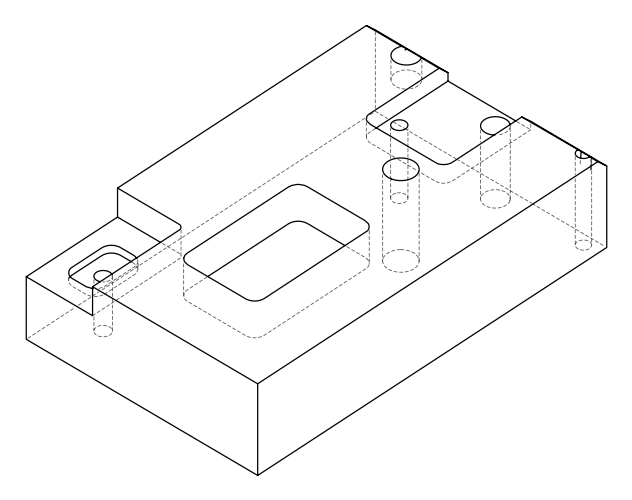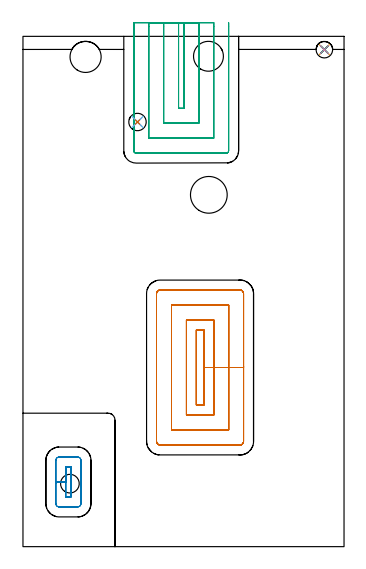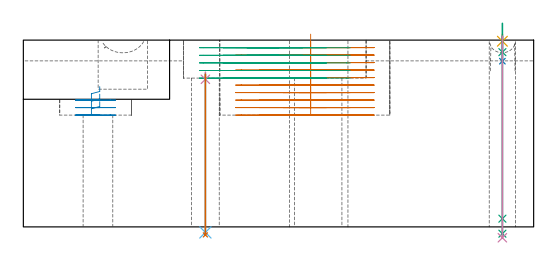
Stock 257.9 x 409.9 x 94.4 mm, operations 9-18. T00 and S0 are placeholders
(PLAN: 18 operations, 13 tool changes, 75.3 min)
(1 INDEXABLE_INSERT_DRILL_THROUGH_HOLE_FROM_SOLID | STEP1HOLE | NXT0302_019 | 0.32 min | 42662 mm3)
(2 INDEXABLE_INSERT_DRILL_THROUGH_HOLE_FROM_SOLID_1 | STEP1HOLE_1 | NXT0302_001 | 0.25 min | 16643 mm3)
(3 INDEXABLE_INSERT_DRILL_THROUGH_HOLE_FROM_SOLID_2 | STEP1HOLE_3 | NXT0302_009 | 0.39 min | 26721 mm3)
(4 DRILL_TO_ENLARGE_THROUGH_HOLE_1 | STEP1HOLE_3 | UGT0301_394 | 0.43 min | 37755 mm3)
(5 INDEXABLE_INSERT_DRILL_BLIND_HOLE_FROM_SOLID | STEP1POCKET | UGT0302_004 | 0.11 min | 12159 mm3)
(6 AREA_MILL | FG_CHAMFER_SURFACE | UGT0205_001 | 2.77 min | 4531 mm3)
(7 AREA_MILL_1 | FG_CHAMFER_SURFACE_1 | UGT0205_001 | 2.94 min | 5007 mm3)
(8 MILL_CORNER_NOTCH_RECTANGULAR | CORNER_NOTCH_RECTANGULAR | NXT0201_013 | Follow Part, ap 2.5, ae 75% | 31.92 min | 231408 mm3)
(9 MILL_RECTANGULAR_POCKET | POCKET_RECTANGULAR_STRAIGHT | NXT0201_012 | Follow Part, ap 4, ae 75% | 21.86 min | 453333 mm3)
(10 MILL_RECTANGULAR_POCKET_1 | POCKET_RECTANGULAR_STRAIGHT_1 | NXT0201_012 | Follow Part, ap 4, ae 75% | 1.41 min | 14139 mm3)
(11 MILL_SLOT | SLOT_PARTIAL_RECTANGULAR | NXT0201_012 | Follow Part, ap 4, ae 75% | 11.21 min | 170031 mm3)
(12 SPOT_DRILL | STEP1HOLE_2 | NXT0321_9005460120000 | 0.03 min | 7 mm3)
(13 SPOT_DRILL_1 | STEP1HOLE_4 | NXT0321_9005460120000 | 0.03 min | 2 mm3)
(14 DRILL_THROUGH_HOLE_INTO_CENTER | STEP1HOLE_2 | NXT0301_042 | 0.33 min | 2984 mm3)
(15 DRILL_TO_ENLARGE_THROUGH_HOLE | STEP1HOLE_2 | NXT0301_104 | 0.33 min | 8630 mm3)
(16 DRILL_BLIND_HOLE_INTO_CENTER | STEP1HOLE_4 | NXT0301_042 | 0.05 min | 303 mm3)
(17 GUN_DRILL_THROUGH_HOLE | STEP1HOLE_4 | UGT0307_005 | 0.51 min | 4676 mm3)
(18 DRILL_TO_ENLARGE_THROUGH_HOLE_2 | STEP1HOLE_4 | UGT0301_267 | 0.41 min | 7882 mm3)
(TOOL NXT0302_019 | Index. Insert Drill 24mm [880-D2400L25-05] | D24 PA176 FL120 Z2)
(TOOL NXT0302_001 | Index. Insert Drill 15mm [880-D1500L20-05] | D15 PA176 FL75 Z2)
(TOOL NXT0302_009 | Index. Insert Drill 19mm [880-D1900L25-05] | D19 PA176 FL95 Z2)
(TOOL UGT0301_394 | Twist Drill 29.5 mm | D29.5 PA118 FL165 Z2)
(TOOL UGT0302_004 | Indexable Insert Drill 25mm | D25 PA180 FL50 Z2)
(TOOL UGT0205_001 | Chamfer Mill 20 x 3 x 45 deg. | D20 FL50 Z2)
(TOOL NXT0201_013 | ENDMILL 10mm | D10 FL30 Z4)
(TOOL NXT0201_012 | ENDMILL 16mm [2P460-1600-NA 1630] | D16 FL38 Z6)
(TOOL NXT0321_9005460120000 | NC Spot Drill, 142deg, 12mm, Carbide, Uncoated | D12 PA142 FL30 Z2)
(TOOL NXT0301_042 | Carbide Drill 7.1mm [860.1-0710-057A1-MM 2214] | D7.1 PA140 FL85 Z2)
(TOOL NXT0301_104 | Carbide Drill 14mm [860.1-1400-112A1-MM 2214] | D14 PA140 FL123 Z2)
(TOOL UGT0307_005 | Gun Drill 8.3 mm | D8.3 PA130 FL24 Z1)
(TOOL UGT0301_267 | Twist Drill 13.3 mm | D13.3 PA118 FL108 Z2)
(OP 9 MILL_RECTANGULAR_POCKET)
G17 G21 G94 G90
T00 M6
G54
G17 G0 G90 X145.2 Y118.559 S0 M3
G43 Z104.4 H1
Z97.4
G94 G1 Y143.9 Z90.61 F250.
Y174.1 F500.
X139.3
Y113.7
X145.2
Y143.9
X153.2
Y182.1
X131.3
Y105.7
X153.2
Y143.9
X165.2
Y194.1
X119.3
Y93.7
X165.2
Y143.9
X177.2
Y203.3
G3 X174.4 Y206.1 R2.8
G1 X110.1
G3 X107.3 Y203.3 R2.8
G1 Y84.5
G3 X110.1 Y81.7 R2.8
G1 X174.4
G3 X177.2 Y84.5 R2.8
G1 Y143.9
Y144.9
G0 X145.2 Y118.559 Z93.61
G1 Y143.9 Z86.82 F250.
Y174.1 F500.
X139.3
Y113.7
X145.2
Y143.9
X153.2
Y182.1
X131.3
Y105.7
X153.2
Y143.9
X165.2
Y194.1
X119.3
Y93.7
X165.2
Y143.9
X177.2
Y203.3
G3 X174.4 Y206.1 R2.8
G1 X110.1
G3 X107.3 Y203.3 R2.8
G1 Y84.5
G3 X110.1 Y81.7 R2.8
G1 X174.4
G3 X177.2 Y84.5 R2.8
G1 Y143.9
Y144.9
G0 X145.2 Y118.559 Z89.82
G1 Y143.9 Z83.03 F250.
Y174.1 F500.
X139.3
Y113.7
X145.2
Y143.9
X153.2
Y182.1
X131.3
Y105.7
X153.2
Y143.9
X165.2
Y194.1
X119.3
Y93.7
X165.2
Y143.9
X177.2
Y203.3
G3 X174.4 Y206.1 R2.8
G1 X110.1
G3 X107.3 Y203.3 R2.8
G1 Y84.5
G3 X110.1 Y81.7 R2.8
G1 X174.4
G3 X177.2 Y84.5 R2.8
G1 Y143.9
Y144.9
G0 X145.2 Y118.559 Z86.03
G1 Y143.9 Z79.24 F250.
Y174.1 F500.
X139.3
Y113.7
X145.2
Y143.9
X153.2
Y182.1
X131.3
Y105.7
X153.2
Y143.9
X165.2
Y194.1
X119.3
Y93.7
X165.2
Y143.9
X177.2
Y203.3
G3 X174.4 Y206.1 R2.8
G1 X110.1
G3 X107.3 Y203.3 R2.8
G1 Y84.5
G3 X110.1 Y81.7 R2.8
G1 X174.4
G3 X177.2 Y84.5 R2.8
G1 Y143.9
Y144.9
G0 X145.2 Y118.559 Z82.24
G1 Y143.9 Z75.45 F250.
Y174.1 F500.
X139.3
Y113.7
X145.2
Y143.9
X153.2
Y182.1
X131.3
Y105.7
X153.2
Y143.9
X165.2
Y194.1
X119.3
Y93.7
X165.2
Y143.9
X177.2
Y203.3
G3 X174.4 Y206.1 R2.8
G1 X110.1
G3 X107.3 Y203.3 R2.8
G1 Y84.5
G3 X110.1 Y81.7 R2.8
G1 X174.4
G3 X177.2 Y84.5 R2.8
G1 Y143.9
Y144.9
G0 X145.2 Y118.559 Z78.45
G1 Y143.9 Z71.66 F250.
Y174.1 F500.
X139.3
Y113.7
X145.2
Y143.9
X153.2
Y182.1
X131.3
Y105.7
X153.2
Y143.9
X165.2
Y194.1
X119.3
Y93.7
X165.2
Y143.9
X177.2
Y203.3
G3 X174.4 Y206.1 R2.8
G1 X110.1
G3 X107.3 Y203.3 R2.8
G1 Y84.5
G3 X110.1 Y81.7 R2.8
G1 X174.4
G3 X177.2 Y84.5 R2.8
G1 Y143.9
Y144.9
G0 X145.2 Y118.559 Z74.66
G1 Y143.9 Z67.87 F250.
Y174.1 F500.
X139.3
Y113.7
X145.2
Y143.9
X153.2
Y182.1
X131.3
Y105.7
X153.2
Y143.9
X165.2
Y194.1
X119.3
Y93.7
X165.2
Y143.9
X177.2
Y203.3
G3 X174.4 Y206.1 R2.8
G1 X110.1
G3 X107.3 Y203.3 R2.8
G1 Y84.5
G3 X110.1 Y81.7 R2.8
G1 X174.4
G3 X177.2 Y84.5 R2.8
G1 Y143.9
Y144.9
G0 X145.2 Y118.559 Z70.87
G1 Y143.9 Z64.08 F250.
Y174.1 F500.
X139.3
Y113.7
X145.2
Y143.9
X153.2
Y182.1
X131.3
Y105.7
X153.2
Y143.9
X165.2
Y194.1
X119.3
Y93.7
X165.2
Y143.9
X177.2
Y203.3
G3 X174.4 Y206.1 R2.8
G1 X110.1
G3 X107.3 Y203.3 R2.8
G1 Y84.5
G3 X110.1 Y81.7 R2.8
G1 X174.4
G3 X177.2 Y84.5 R2.8
G1 Y143.9
Y144.9
G0 X145.2 Y118.559 Z67.08
G1 Y143.9 Z60.29 F250.
Y174.1 F500.
X139.3
Y113.7
X145.2
Y143.9
X153.2
Y182.1
X131.3
Y105.7
X153.2
Y143.9
X165.2
Y194.1
X119.3
Y93.7
X165.2
Y143.9
X177.2
Y203.3
G3 X174.4 Y206.1 R2.8
G1 X110.1
G3 X107.3 Y203.3 R2.8
G1 Y84.5
G3 X110.1 Y81.7 R2.8
G1 X174.4
G3 X177.2 Y84.5 R2.8
G1 Y143.9
Y144.9
G0 X145.2 Y118.559 Z63.29
G1 Y143.9 Z56.5 F250.
Y174.1 F500.
X139.3
Y113.7
X145.2
Y143.9
X153.2
Y182.1
X131.3
Y105.7
X153.2
Y143.9
X165.2
Y194.1
X119.3
Y93.7
X165.2
Y143.9
X177.2
Y203.3
G3 X174.4 Y206.1 R2.8
G1 X110.1
G3 X107.3 Y203.3 R2.8
G1 Y84.5
G3 X110.1 Y81.7 R2.8
G1 X174.4
G3 X177.2 Y84.5 R2.8
G1 Y143.9
Y144.9
G0 Z104.4
M5
M2
(OP 10 MILL_RECTANGULAR_POCKET_1)
G17 G21 G94 G90
T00 M6
G54
G17 G0 G90 X38.6 Y54.909 S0 M3
G43 Z104.4 H1
Z70.87
G94 G1 Y64. Z68.434 F250.
X34.4 Z67.309
Y51.95 Z64.08
Y39.9 F500.
X38.6
Y64.
X34.4
Y51.95
X26.4
Y34.6
G3 X29.1 Y31.9 R2.7
G1 X43.9
G3 X46.6 Y34.6 R2.7
G1 Y69.3
G3 X43.9 Y72. R2.7
G1 X29.1
G3 X26.4 Y69.3 R2.7
G1 Y51.95
Y50.95
G0 X38.6 Y54.909 Z67.08
G1 Y64. Z64.644 F250.
X34.4 Z63.519
Y51.95 Z60.29
Y39.9 F500.
X38.6
Y64.
X34.4
Y51.95
X26.4
Y34.6
G3 X29.1 Y31.9 R2.7
G1 X43.9
G3 X46.6 Y34.6 R2.7
G1 Y69.3
G3 X43.9 Y72. R2.7
G1 X29.1
G3 X26.4 Y69.3 R2.7
G1 Y51.95
Y50.95
G0 X38.6 Y54.909 Z63.29
G1 Y64. Z60.854 F250.
X34.4 Z59.729
Y51.95 Z56.5
Y39.9 F500.
X38.6
Y64.
X34.4
Y51.95
X26.4
Y34.6
G3 X29.1 Y31.9 R2.7
G1 X43.9
G3 X46.6 Y34.6 R2.7
G1 Y69.3
G3 X43.9 Y72. R2.7
G1 X29.1
G3 X26.4 Y69.3 R2.7
G1 Y51.95
Y50.95
G0 Z104.4
M5
M2
(OP 11 MILL_SLOT)
G17 G21 G94 G90
T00 M6
G54
G17 G0 G90 X125. Y420.9 S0 M3
G43 Z104.4 H1
Z90.56
G94 G1 Y417.9 F250.
Y352.1 F500.
X129.2
Y417.9
Y420.9 F250.
X113.
Y417.9
Y340.1 F500.
X141.2
Y417.9
Y420.9 F250.
X101.
Y417.9
Y328.1 F500.
X153.2
Y417.9
Y420.9 F250.
X89.
Y417.9
Y318. F500.
G3 X90.9 Y316.1 R1.9
G1 X163.3
G3 X165.2 Y318. R1.9
G1 Y417.9
Y420.9 F250.
G0 X125. Z86.72
G1 Y417.9
Y352.1 F500.
X129.2
Y417.9
Y420.9 F250.
X113.
Y417.9
Y340.1 F500.
X141.2
Y417.9
Y420.9 F250.
X101.
Y417.9
Y328.1 F500.
X153.2
Y417.9
Y420.9 F250.
X89.
Y417.9
Y318. F500.
G3 X90.9 Y316.1 R1.9
G1 X163.3
G3 X165.2 Y318. R1.9
G1 Y417.9
Y420.9 F250.
G0 X125. Z82.88
G1 Y417.9
Y352.1 F500.
X129.2
Y417.9
Y420.9 F250.
X113.
Y417.9
Y340.1 F500.
X141.2
Y417.9
Y420.9 F250.
X101.
Y417.9
Y328.1 F500.
X153.2
Y417.9
Y420.9 F250.
X89.
Y417.9
Y318. F500.
G3 X90.9 Y316.1 R1.9
G1 X163.3
G3 X165.2 Y318. R1.9
G1 Y417.9
Y420.9 F250.
G0 X125. Z79.04
G1 Y417.9
Y352.1 F500.
X129.2
Y417.9
Y420.9 F250.
X113.
Y417.9
Y340.1 F500.
X141.2
Y417.9
Y420.9 F250.
X101.
Y417.9
Y328.1 F500.
X153.2
Y417.9
Y420.9 F250.
X89.
Y417.9
Y318. F500.
G3 X90.9 Y316.1 R1.9
G1 X163.3
G3 X165.2 Y318. R1.9
G1 Y417.9
Y420.9 F250.
G0 X125. Z75.2
G1 Y417.9
Y352.1 F500.
X129.2
Y417.9
Y420.9 F250.
X113.
Y417.9
Y340.1 F500.
X141.2
Y417.9
Y420.9 F250.
X101.
Y417.9
Y328.1 F500.
X153.2
Y417.9
Y420.9 F250.
X89.
Y417.9
Y318. F500.
G3 X90.9 Y316.1 R1.9
G1 X163.3
G3 X165.2 Y318. R1.9
G1 Y417.9
Y420.9 F250.
G0 Z104.4
M5
M2
(OP 12 SPOT_DRILL)
G17 G21 G94 G90
T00 M6
G54
G17 G0 G90 X92. Y341.1 S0 M3
G43 Z104.4 H0
G94 G81 G98 Z74.589 F250. R78.2
G80
M5
M2
(OP 13 SPOT_DRILL_1)
G17 G21 G94 G90
T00 M6
G54
G17 G0 G90 X242.1 Y399.2 S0 M3
G43 Z104.4 H0
G94 G81 G98 Z93.828 F250. R97.4
G80
M5
M2
(OP 14 DRILL_THROUGH_HOLE_INTO_CENTER)
G17 G21 G94 G90
T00 M6
G54
G17 G0 G90 X92. Y341.1 S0 M3
G43 Z104.4 H1
G94 G73 G98 Z-2.792 F250. Q7.09 R77.2
G80
M5
M2
(OP 15 DRILL_TO_ENLARGE_THROUGH_HOLE)
G17 G21 G94 G90
T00 M6
G54
G17 G0 G90 X92. Y341.1 S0 M3
G43 Z104.4 H1
G94 G73 G98 Z-4.048 F250. Q13.208 R77.2
G80
M5
M2
(OP 16 DRILL_BLIND_HOLE_INTO_CENTER)
G17 G21 G94 G90
T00 M6
G54
G17 G0 G90 X242.1 Y399.2 S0 M3
G43 Z104.4 H1
G94 G81 G98 Z83.75 F250. R96.4
G80
M5
M2
(OP 17 GUN_DRILL_THROUGH_HOLE)
G17 G21 G94 G90
T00 M6
G54
G17 G0 G90 X242.1 Y399.2 M8
G43 Z104.4 H0
Z102.879
S716 M3
G94 G1 Z88.315 F125. M26
G4 X.084
Z4.15 F250.
G4 X.084
Z-3.435 F125.
G4 X.084
M5
M9
G0 Z102.879
Z104.4
M2
(OP 18 DRILL_TO_ENLARGE_THROUGH_HOLE_2)
G17 G21 G94 G90
T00 M6
G54
G17 G0 G90 X242.1 Y399.2 S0 M3
G43 Z104.4 H0
G94 G73 G98 Z-5.496 F250. Q12.487 R96.4
G80
M5
M2
